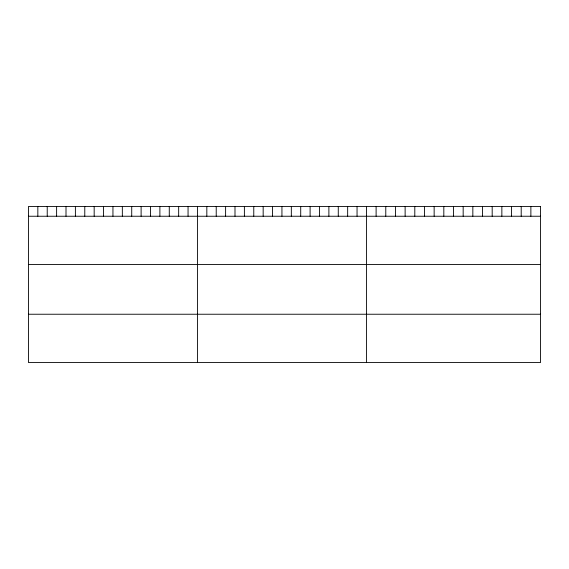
<?xml version="1.0" encoding="UTF-8"?>
<svg xmlns="http://www.w3.org/2000/svg" width="569" height="569" viewBox="0 0 569 569"><rect width="100%" height="100%" fill="white"/><g stroke="black" fill="none" stroke-linecap="round" stroke-linejoin="round"><path stroke-width="0.85" d="M28.45 216.241L540.55 216.241M28.45 264.507L540.55 264.507M28.45 314.237L540.55 314.237M530.877 206.49L530.877 216.241M521.204 206.49L521.204 216.241M511.531 206.49L511.531 216.241M501.858 206.49L501.858 216.241M492.185 206.49L492.185 216.241M482.512 206.49L482.512 216.241M472.839 206.49L472.839 216.241M463.166 206.49L463.166 216.241M453.493 206.49L453.493 216.241M443.82 206.49L443.82 216.241M434.147 206.49L434.147 216.241M424.474 206.49L424.474 216.241M414.801 206.49L414.801 216.241M405.128 206.49L405.128 216.241M395.455 206.49L395.455 216.241M385.782 206.49L385.782 216.241M376.109 206.49L376.109 216.241M366.436 206.49L366.436 362.51M357.048 206.49L357.048 216.241M347.659 206.49L347.659 216.241M338.271 206.49L338.271 216.241M328.882 206.49L328.882 216.241M319.494 206.49L319.494 216.241M310.105 206.49L310.105 216.241M300.717 206.49L300.717 216.241M291.328 206.49L291.328 216.241M281.94 206.49L281.94 216.241M272.551 206.49L272.551 216.241M263.163 206.49L263.163 216.241M253.774 206.49L253.774 216.241M244.386 206.49L244.386 216.241M234.997 206.49L234.997 216.241M225.609 206.49L225.609 216.241M216.22 206.49L216.22 216.241M206.832 206.49L206.832 216.241M197.443 206.49L197.443 362.51M188.054 206.49L188.054 216.241M178.666 206.49L178.666 216.241M169.278 206.49L169.278 216.241M159.889 206.49L159.889 216.241M150.501 206.49L150.501 216.241M141.112 206.49L141.112 216.241M131.724 206.49L131.724 216.241M122.335 206.49L122.335 216.241M112.947 206.49L112.947 216.241M103.558 206.49L103.558 216.241M94.17 206.49L94.17 216.241M84.781 206.49L84.781 216.241M75.392 206.49L75.392 216.241M66.004 206.49L66.004 216.241M56.615 206.49L56.615 216.241M47.227 206.49L47.227 216.241M37.839 206.49L37.839 216.241M540.55 206.49L28.45 206.49L28.45 362.51L540.55 362.51L540.55 206.49"/></g></svg>
